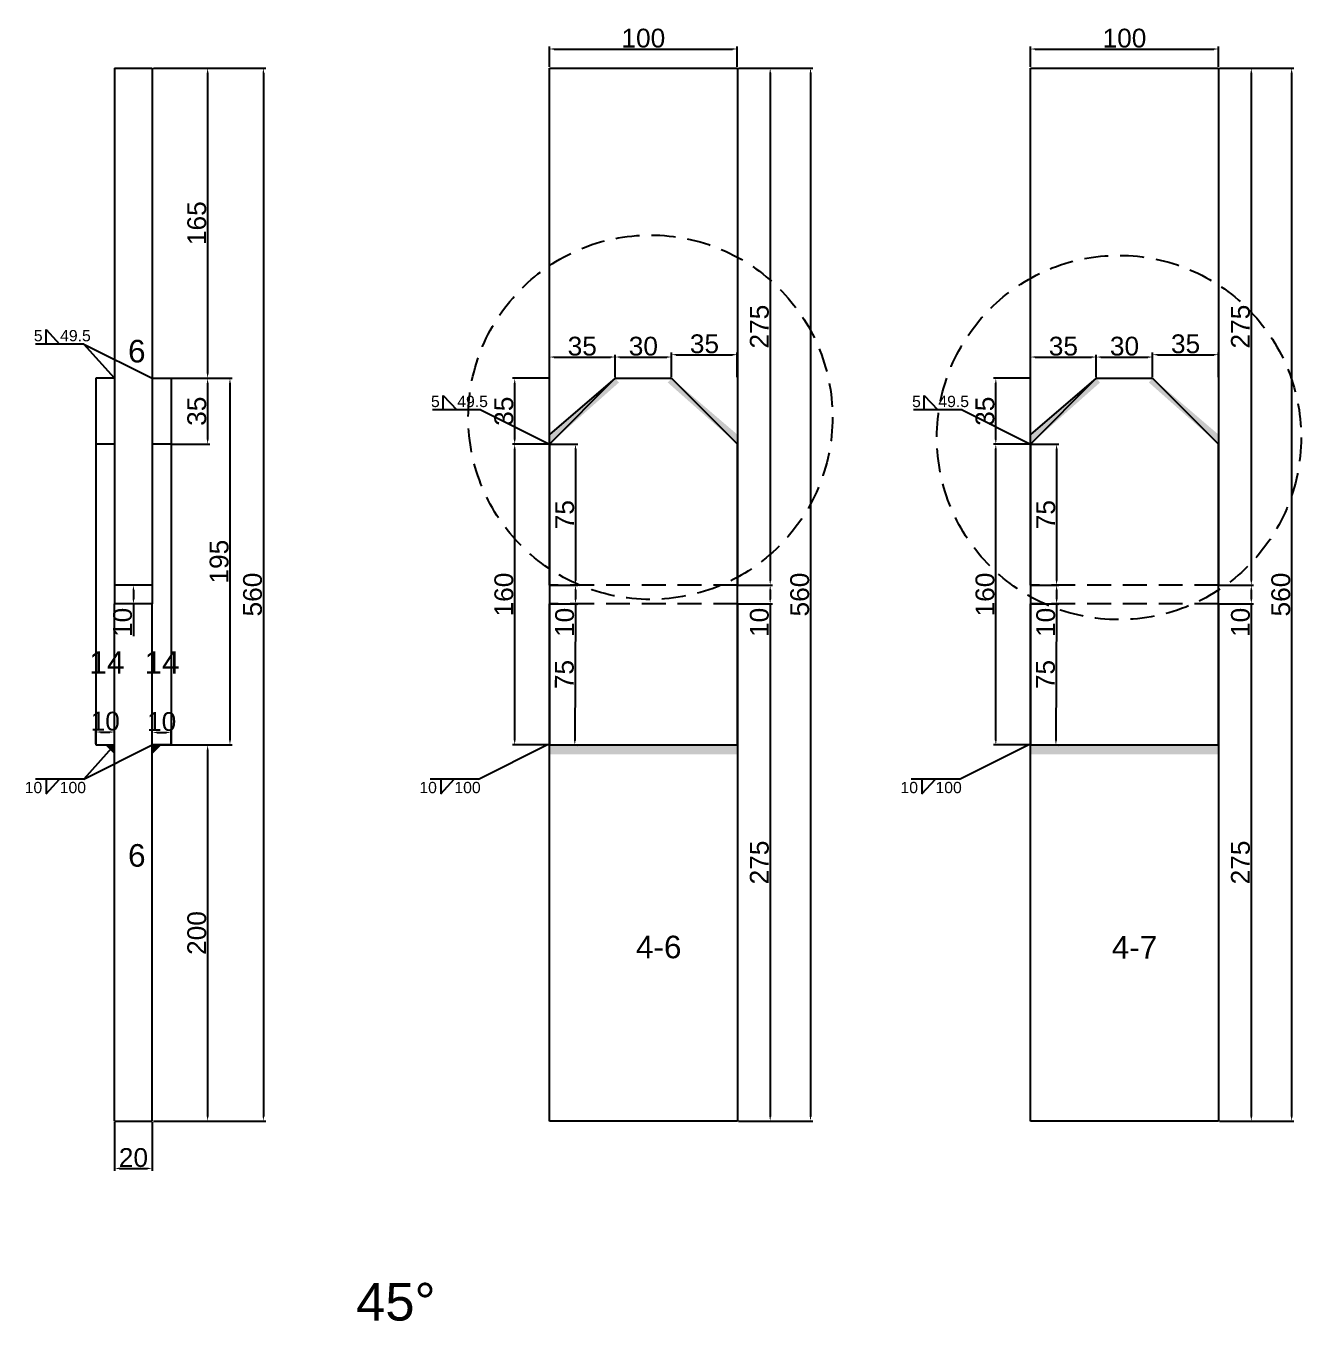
# Model space of a CAD drawing. Header units: millimetres. Extents: x 2042 to 9365, y 311 to 1128.
# Drawn here: x 4964 to 5642, y 315 to 1004 of the extents above; entities that cross this region are included whole.
import ezdxf

# ---------------------------------------------------------------- set-up
doc = ezdxf.new("R2010")
doc.units = ezdxf.units.MM
doc.linetypes.add('DASHED', pattern=[19.05, 12.7, -6.35])
for name, color, linetype in [('切平处', 3, 'DASHED'), ('尺寸标注', 6, 'Continuous'), ('标号', 4, 'Continuous'), ('焊缝', 250, 'Continuous')]:
    doc.layers.add(name, color=color, linetype=linetype)
doc.styles.get("Standard").update_dxf_attribs({"font": 'arial.ttf'})
doc.dimstyles.new('ISO-25-JHF', dxfattribs={"dimtxt": 10, "dimasz": 2.5, "dimexe": 1.25, "dimexo": 0.625, "dimtad": 1, "dimtxsty": 'Standard', "dimcen": 2.5, "dimadec": 0, "dimazin": 0, "dimtfac": 1, "dimtmove": 0, "dimatfit": 3, "dimfxl": 1, "dimarcsym": 0})

# ---------------------------------------------------------------- blocks, each defined once
blk = doc.blocks.new('*D113')
at = {"layer": 'Defpoints', "color": 0, "transparency": 16777216}
for p in [(5342.55, 991.32), (5242.55, 981.18), (5342.55, 981.18)]:
    blk.add_point(p, dxfattribs=at)
at = {"layer": '尺寸标注', "color": 0, "lineweight": -2, "transparency": 16777216}
for p, q in [((5242.55, 981.8), (5242.55, 992.57)), ((5342.55, 981.8), (5342.55, 992.57)), ((5245.05, 991.32), (5340.05, 991.32))]:
    blk.add_line(p, q, dxfattribs=at)
at = {"layer": '尺寸标注', "color": 0, "transparency": 16777216}
for points in [[(5245.05, 991.73), (5245.05, 990.9), (5242.55, 991.32)], [(5340.05, 991.73), (5340.05, 990.9), (5342.55, 991.32)]]:
    blk.add_solid(points, dxfattribs=at)
at = {"layer": '尺寸标注', "color": 0, "transparency": 16777216, "insert": (5292.55, 997.05), "char_height": 10, "attachment_point": 5}
blk.add_mtext('100', dxfattribs=at)
blk = doc.blocks.new('*D114')
at = {"layer": 'Defpoints', "color": 0, "transparency": 16777216}
for p in [(5342.55, 981.18), (5342.55, 706.18), (5360.03, 706.18)]:
    blk.add_point(p, dxfattribs=at)
at = {"layer": '尺寸标注', "color": 0, "lineweight": -2, "transparency": 16777216}
for p, q in [((5343.18, 981.18), (5361.28, 981.18)), ((5360.03, 978.68), (5360.03, 708.68)), ((5343.18, 706.18), (5361.28, 706.18))]:
    blk.add_line(p, q, dxfattribs=at)
at = {"layer": '尺寸标注', "color": 0, "transparency": 16777216}
for points in [[(5359.61, 978.68), (5360.45, 978.68), (5360.03, 981.18)], [(5359.61, 708.68), (5360.45, 708.68), (5360.03, 706.18)]]:
    blk.add_solid(points, dxfattribs=at)
at = {"layer": '尺寸标注', "color": 0, "transparency": 16777216, "insert": (5354.3, 843.68), "char_height": 10, "attachment_point": 5, "rotation": 90}
blk.add_mtext('275', dxfattribs=at)
blk = doc.blocks.new('*D115')
at = {"layer": 'Defpoints', "color": 0, "transparency": 16777216}
for p in [(5224.11, 781.18), (5242.55, 781.18), (5242.55, 621.18)]:
    blk.add_point(p, dxfattribs=at)
at = {"layer": '尺寸标注', "color": 0, "lineweight": -2, "transparency": 16777216}
for p, q in [((5241.93, 781.18), (5222.86, 781.18)), ((5224.11, 623.68), (5224.11, 778.68)), ((5241.93, 621.18), (5222.86, 621.18))]:
    blk.add_line(p, q, dxfattribs=at)
at = {"layer": '尺寸标注', "color": 0, "transparency": 16777216}
for points in [[(5223.7, 778.68), (5224.53, 778.68), (5224.11, 781.18)], [(5223.7, 623.68), (5224.53, 623.68), (5224.11, 621.18)]]:
    blk.add_solid(points, dxfattribs=at)
at = {"layer": '尺寸标注', "color": 0, "transparency": 16777216, "insert": (5218.38, 701.18), "char_height": 10, "attachment_point": 5, "rotation": 90}
blk.add_mtext('160', dxfattribs=at)
blk = doc.blocks.new('*D108')
at = {"layer": 'Defpoints', "color": 0, "transparency": 16777216}
for p in [(5224.11, 816.18), (5242.55, 816.18), (5242.55, 781.18)]:
    blk.add_point(p, dxfattribs=at)
at = {"layer": '尺寸标注', "color": 0, "lineweight": -2, "transparency": 16777216}
for p, q in [((5241.93, 816.18), (5222.86, 816.18)), ((5224.11, 783.68), (5224.11, 813.68)), ((5241.93, 781.18), (5222.86, 781.18))]:
    blk.add_line(p, q, dxfattribs=at)
at = {"layer": '尺寸标注', "color": 0, "transparency": 16777216}
for points in [[(5223.7, 813.68), (5224.53, 813.68), (5224.11, 816.18)], [(5223.7, 783.68), (5224.53, 783.68), (5224.11, 781.18)]]:
    blk.add_solid(points, dxfattribs=at)
at = {"layer": '尺寸标注', "color": 0, "transparency": 16777216, "insert": (5218.38, 798.68), "char_height": 10, "attachment_point": 5, "rotation": 90}
blk.add_mtext('35', dxfattribs=at)
blk = doc.blocks.new('*D116')
at = {"layer": 'Defpoints', "color": 0, "transparency": 16777216}
for p in [(5277.55, 827.5), (5242.55, 816.18), (5277.55, 816.18)]:
    blk.add_point(p, dxfattribs=at)
at = {"layer": '尺寸标注', "color": 0, "lineweight": -2, "transparency": 16777216}
for p, q in [((5242.55, 816.8), (5242.55, 828.75)), ((5245.05, 827.5), (5275.05, 827.5)), ((5277.55, 816.8), (5277.55, 828.75))]:
    blk.add_line(p, q, dxfattribs=at)
at = {"layer": '尺寸标注', "color": 0, "transparency": 16777216}
for points in [[(5245.05, 827.92), (5245.05, 827.08), (5242.55, 827.5)], [(5275.05, 827.92), (5275.05, 827.08), (5277.55, 827.5)]]:
    blk.add_solid(points, dxfattribs=at)
at = {"layer": '尺寸标注', "color": 0, "transparency": 16777216, "insert": (5260.05, 833.23), "char_height": 10, "attachment_point": 5}
blk.add_mtext('35', dxfattribs=at)
blk = doc.blocks.new('*D117')
at = {"layer": 'Defpoints', "color": 0, "transparency": 16777216}
for p in [(5307.55, 827.5), (5277.55, 816.18), (5307.55, 816.18)]:
    blk.add_point(p, dxfattribs=at)
at = {"layer": '尺寸标注', "color": 0, "lineweight": -2, "transparency": 16777216}
for p, q in [((5277.55, 816.8), (5277.55, 828.75)), ((5280.05, 827.5), (5305.05, 827.5)), ((5307.55, 816.8), (5307.55, 828.75))]:
    blk.add_line(p, q, dxfattribs=at)
at = {"layer": '尺寸标注', "color": 0, "transparency": 16777216}
for points in [[(5280.05, 827.92), (5280.05, 827.08), (5277.55, 827.5)], [(5305.05, 827.92), (5305.05, 827.08), (5307.55, 827.5)]]:
    blk.add_solid(points, dxfattribs=at)
at = {"layer": '尺寸标注', "color": 0, "transparency": 16777216, "insert": (5292.55, 833.23), "char_height": 10, "attachment_point": 5}
blk.add_mtext('30', dxfattribs=at)
blk = doc.blocks.new('*D109')
at = {"layer": 'Defpoints', "color": 0, "transparency": 16777216}
for p in [(5342.55, 828.75), (5307.55, 816.18), (5342.55, 816.18)]:
    blk.add_point(p, dxfattribs=at)
at = {"layer": '尺寸标注', "color": 0, "lineweight": -2, "transparency": 16777216}
for p, q in [((5307.55, 816.8), (5307.55, 830)), ((5310.05, 828.75), (5340.05, 828.75)), ((5342.55, 816.8), (5342.55, 830))]:
    blk.add_line(p, q, dxfattribs=at)
at = {"layer": '尺寸标注', "color": 0, "transparency": 16777216}
for points in [[(5310.05, 829.17), (5310.05, 828.33), (5307.55, 828.75)], [(5340.05, 829.17), (5340.05, 828.33), (5342.55, 828.75)]]:
    blk.add_solid(points, dxfattribs=at)
at = {"layer": '尺寸标注', "color": 0, "transparency": 16777216, "insert": (5325.05, 834.48), "char_height": 10, "attachment_point": 5}
blk.add_mtext('35', dxfattribs=at)
blk = doc.blocks.new('*D118')
at = {"layer": 'Defpoints', "color": 0, "transparency": 16777216}
for p in [(5342.55, 706.18), (5342.55, 696.18), (5360.03, 696.18)]:
    blk.add_point(p, dxfattribs=at)
at = {"layer": '尺寸标注', "color": 0, "lineweight": -2, "transparency": 16777216}
for p, q in [((5343.18, 706.18), (5361.28, 706.18)), ((5360.03, 703.68), (5360.03, 698.68)), ((5343.18, 696.18), (5361.28, 696.18)), ((5360.03, 696.18), (5360.03, 679.08))]:
    blk.add_line(p, q, dxfattribs=at)
at = {"layer": '尺寸标注', "color": 0, "transparency": 16777216}
for points in [[(5359.61, 703.68), (5360.45, 703.68), (5360.03, 706.18)], [(5359.61, 698.68), (5360.45, 698.68), (5360.03, 696.18)]]:
    blk.add_solid(points, dxfattribs=at)
at = {"layer": '尺寸标注', "color": 0, "transparency": 16777216, "insert": (5354.3, 686.38), "char_height": 10, "attachment_point": 5, "rotation": 90}
blk.add_mtext('10', dxfattribs=at)
blk = doc.blocks.new('*D119')
at = {"layer": 'Defpoints', "color": 0, "transparency": 16777216}
for p in [(5342.55, 696.18), (5342.55, 421.18), (5360.03, 421.18)]:
    blk.add_point(p, dxfattribs=at)
at = {"layer": '尺寸标注', "color": 0, "lineweight": -2, "transparency": 16777216}
for p, q in [((5343.18, 696.18), (5361.28, 696.18)), ((5360.03, 693.68), (5360.03, 423.68)), ((5343.18, 421.18), (5361.28, 421.18))]:
    blk.add_line(p, q, dxfattribs=at)
at = {"layer": '尺寸标注', "color": 0, "transparency": 16777216}
for points in [[(5359.61, 693.68), (5360.45, 693.68), (5360.03, 696.18)], [(5359.61, 423.68), (5360.45, 423.68), (5360.03, 421.18)]]:
    blk.add_solid(points, dxfattribs=at)
at = {"layer": '尺寸标注', "color": 0, "transparency": 16777216, "insert": (5354.3, 558.68), "char_height": 10, "attachment_point": 5, "rotation": 90}
blk.add_mtext('275', dxfattribs=at)
blk = doc.blocks.new('*D110')
at = {"layer": 'Defpoints', "color": 0, "transparency": 16777216}
for p in [(5342.55, 981.18), (5342.55, 421.18), (5381.48, 421.18)]:
    blk.add_point(p, dxfattribs=at)
at = {"layer": '尺寸标注', "color": 0, "lineweight": -2, "transparency": 16777216}
for p, q in [((5343.18, 981.18), (5382.73, 981.18)), ((5381.48, 978.68), (5381.48, 423.68)), ((5343.18, 421.18), (5382.73, 421.18))]:
    blk.add_line(p, q, dxfattribs=at)
at = {"layer": '尺寸标注', "color": 0, "transparency": 16777216}
for points in [[(5381.07, 978.68), (5381.9, 978.68), (5381.48, 981.18)], [(5381.07, 423.68), (5381.9, 423.68), (5381.48, 421.18)]]:
    blk.add_solid(points, dxfattribs=at)
at = {"layer": '尺寸标注', "color": 0, "transparency": 16777216, "insert": (5375.75, 701.18), "char_height": 10, "attachment_point": 5, "rotation": 90}
blk.add_mtext('560', dxfattribs=at)
blk = doc.blocks.new('*D120')
at = {"layer": 'Defpoints', "color": 0, "transparency": 16777216}
for p in [(5011.29, 421.18), (5031.29, 421.18), (5031.29, 395.98)]:
    blk.add_point(p, dxfattribs=at)
at = {"layer": '尺寸标注', "color": 0, "lineweight": -2, "transparency": 16777216}
for p, q in [((5011.29, 420.55), (5011.29, 394.73)), ((5031.29, 420.55), (5031.29, 394.73)), ((5013.79, 395.98), (5028.79, 395.98))]:
    blk.add_line(p, q, dxfattribs=at)
at = {"layer": '尺寸标注', "color": 0, "transparency": 16777216}
for points in [[(5013.79, 396.4), (5013.79, 395.57), (5011.29, 395.98)], [(5028.79, 396.4), (5028.79, 395.57), (5031.29, 395.98)]]:
    blk.add_solid(points, dxfattribs=at)
at = {"layer": '尺寸标注', "color": 0, "transparency": 16777216, "insert": (5021.29, 401.71), "char_height": 10, "attachment_point": 5}
blk.add_mtext('20', dxfattribs=at)
blk = doc.blocks.new('*D121')
at = {"layer": 'Defpoints', "color": 0, "transparency": 16777216}
for p in [(5011.29, 628.06), (5001.29, 621.18), (5011.29, 621.18)]:
    blk.add_point(p, dxfattribs=at)
at = {"layer": '尺寸标注', "color": 0, "lineweight": -2, "transparency": 16777216}
for p, q in [((5001.29, 621.8), (5001.29, 629.31)), ((5003.79, 628.06), (5008.79, 628.06)), ((5011.29, 621.8), (5011.29, 629.31))]:
    blk.add_line(p, q, dxfattribs=at)
at = {"layer": '尺寸标注', "color": 0, "transparency": 16777216}
for points in [[(5003.79, 628.48), (5003.79, 627.65), (5001.29, 628.06)], [(5008.79, 628.48), (5008.79, 627.65), (5011.29, 628.06)]]:
    blk.add_solid(points, dxfattribs=at)
at = {"layer": '尺寸标注', "color": 0, "transparency": 16777216, "insert": (5006.29, 633.79), "char_height": 10, "attachment_point": 5}
blk.add_mtext('10', dxfattribs=at)
blk = doc.blocks.new('*D122')
at = {"layer": 'Defpoints', "color": 0, "transparency": 16777216}
for p in [(5041.29, 627.85), (5031.29, 621.18), (5041.29, 621.18)]:
    blk.add_point(p, dxfattribs=at)
at = {"layer": '尺寸标注', "color": 0, "lineweight": -2, "transparency": 16777216}
for p, q in [((5031.29, 621.8), (5031.29, 629.1)), ((5033.79, 627.85), (5038.79, 627.85)), ((5041.29, 621.8), (5041.29, 629.1))]:
    blk.add_line(p, q, dxfattribs=at)
at = {"layer": '尺寸标注', "color": 0, "transparency": 16777216}
for points in [[(5033.79, 628.27), (5033.79, 627.43), (5031.29, 627.85)], [(5038.79, 628.27), (5038.79, 627.43), (5041.29, 627.85)]]:
    blk.add_solid(points, dxfattribs=at)
at = {"layer": '尺寸标注', "color": 0, "transparency": 16777216, "insert": (5036.29, 633.58), "char_height": 10, "attachment_point": 5}
blk.add_mtext('10', dxfattribs=at)
blk = doc.blocks.new('*D123')
at = {"layer": 'Defpoints', "color": 0, "transparency": 16777216}
for p in [(5031.29, 981.18), (5031.29, 816.18), (5060.75, 816.18)]:
    blk.add_point(p, dxfattribs=at)
at = {"layer": '尺寸标注', "color": 0, "lineweight": -2, "transparency": 16777216}
for p, q in [((5031.91, 981.18), (5062, 981.18)), ((5060.75, 978.68), (5060.75, 818.68)), ((5031.91, 816.18), (5062, 816.18))]:
    blk.add_line(p, q, dxfattribs=at)
at = {"layer": '尺寸标注', "color": 0, "transparency": 16777216}
for points in [[(5060.34, 978.68), (5061.17, 978.68), (5060.75, 981.18)], [(5060.34, 818.68), (5061.17, 818.68), (5060.75, 816.18)]]:
    blk.add_solid(points, dxfattribs=at)
at = {"layer": '尺寸标注', "color": 0, "transparency": 16777216, "insert": (5055.02, 898.68), "char_height": 10, "attachment_point": 5, "rotation": 90}
blk.add_mtext('165', dxfattribs=at)
blk = doc.blocks.new('*D124')
at = {"layer": 'Defpoints', "color": 0, "transparency": 16777216}
for p in [(5041.29, 816.18), (5041.29, 621.18), (5072.64, 621.18)]:
    blk.add_point(p, dxfattribs=at)
at = {"layer": '尺寸标注', "color": 0, "lineweight": -2, "transparency": 16777216}
for p, q in [((5041.91, 816.18), (5073.89, 816.18)), ((5072.64, 813.68), (5072.64, 623.68)), ((5041.91, 621.18), (5073.89, 621.18))]:
    blk.add_line(p, q, dxfattribs=at)
at = {"layer": '尺寸标注', "color": 0, "transparency": 16777216}
for points in [[(5072.22, 813.68), (5073.06, 813.68), (5072.64, 816.18)], [(5072.22, 623.68), (5073.06, 623.68), (5072.64, 621.18)]]:
    blk.add_solid(points, dxfattribs=at)
at = {"layer": '尺寸标注', "color": 0, "transparency": 16777216, "insert": (5066.91, 718.68), "char_height": 10, "attachment_point": 5, "rotation": 90}
blk.add_mtext('195', dxfattribs=at)
blk = doc.blocks.new('*D125')
at = {"layer": 'Defpoints', "color": 0, "transparency": 16777216}
for p in [(5031.29, 621.18), (5031.29, 421.18), (5060.75, 421.18)]:
    blk.add_point(p, dxfattribs=at)
at = {"layer": '尺寸标注', "color": 0, "lineweight": -2, "transparency": 16777216}
for p, q in [((5031.91, 621.18), (5062, 621.18)), ((5060.75, 618.68), (5060.75, 423.68)), ((5031.91, 421.18), (5062, 421.18))]:
    blk.add_line(p, q, dxfattribs=at)
at = {"layer": '尺寸标注', "color": 0, "transparency": 16777216}
for points in [[(5060.34, 618.68), (5061.17, 618.68), (5060.75, 621.18)], [(5060.34, 423.68), (5061.17, 423.68), (5060.75, 421.18)]]:
    blk.add_solid(points, dxfattribs=at)
at = {"layer": '尺寸标注', "color": 0, "transparency": 16777216, "insert": (5055.02, 521.18), "char_height": 10, "attachment_point": 5, "rotation": 90}
blk.add_mtext('200', dxfattribs=at)
blk = doc.blocks.new('*D111')
at = {"layer": 'Defpoints', "color": 0, "transparency": 16777216}
for p in [(5031.91, 981.18), (5031.91, 421.18), (5090.42, 421.18)]:
    blk.add_point(p, dxfattribs=at)
at = {"layer": '尺寸标注', "color": 0, "lineweight": -2, "transparency": 16777216}
for p, q in [((5032.54, 981.18), (5091.67, 981.18)), ((5090.42, 978.68), (5090.42, 423.68)), ((5032.54, 421.18), (5091.67, 421.18))]:
    blk.add_line(p, q, dxfattribs=at)
at = {"layer": '尺寸标注', "color": 0, "transparency": 16777216}
for points in [[(5090.01, 978.68), (5090.84, 978.68), (5090.42, 981.18)], [(5090.01, 423.68), (5090.84, 423.68), (5090.42, 421.18)]]:
    blk.add_solid(points, dxfattribs=at)
at = {"layer": '尺寸标注', "color": 0, "transparency": 16777216, "insert": (5084.69, 701.18), "char_height": 10, "attachment_point": 5, "rotation": 90}
blk.add_mtext('560', dxfattribs=at)
blk = doc.blocks.new('*D126')
at = {"layer": 'Defpoints', "color": 0, "transparency": 16777216}
for p in [(5031.29, 706.18), (5021.29, 696.18), (5031.29, 696.18)]:
    blk.add_point(p, dxfattribs=at)
at = {"layer": '尺寸标注', "color": 0, "lineweight": -2, "transparency": 16777216}
for p, q in [((5030.66, 706.18), (5020.04, 706.18)), ((5021.29, 703.68), (5021.29, 698.68)), ((5030.66, 696.18), (5020.04, 696.18)), ((5021.29, 696.18), (5021.29, 679.08))]:
    blk.add_line(p, q, dxfattribs=at)
at = {"layer": '尺寸标注', "color": 0, "transparency": 16777216}
for points in [[(5020.87, 703.68), (5021.7, 703.68), (5021.29, 706.18)], [(5020.87, 698.68), (5021.7, 698.68), (5021.29, 696.18)]]:
    blk.add_solid(points, dxfattribs=at)
at = {"layer": '尺寸标注', "color": 0, "transparency": 16777216, "insert": (5015.55, 686.38), "char_height": 10, "attachment_point": 5, "rotation": 90}
blk.add_mtext('10', dxfattribs=at)
blk = doc.blocks.new('*D127')
at = {"layer": 'Defpoints', "color": 0, "transparency": 16777216}
for p in [(5242.55, 781.18), (5242.55, 706.18), (5256.44, 706.18)]:
    blk.add_point(p, dxfattribs=at)
at = {"layer": '尺寸标注', "color": 0, "lineweight": -2, "transparency": 16777216}
for p, q in [((5243.18, 781.18), (5257.69, 781.18)), ((5256.44, 778.68), (5256.44, 708.68)), ((5243.18, 706.18), (5257.69, 706.18))]:
    blk.add_line(p, q, dxfattribs=at)
at = {"layer": '尺寸标注', "color": 0, "transparency": 16777216}
for points in [[(5256.03, 778.68), (5256.86, 778.68), (5256.44, 781.18)], [(5256.03, 708.68), (5256.86, 708.68), (5256.44, 706.18)]]:
    blk.add_solid(points, dxfattribs=at)
at = {"layer": '尺寸标注', "color": 0, "transparency": 16777216, "insert": (5250.73, 743.68), "char_height": 10, "attachment_point": 5, "rotation": 90}
blk.add_mtext('75', dxfattribs=at)
blk = doc.blocks.new('*D128')
at = {"layer": 'Defpoints', "color": 0, "transparency": 16777216}
for p in [(5242.55, 706.18), (5242.55, 696.18), (5256.44, 696.18)]:
    blk.add_point(p, dxfattribs=at)
at = {"layer": '尺寸标注', "color": 0, "lineweight": -2, "transparency": 16777216}
for p, q in [((5243.18, 706.18), (5257.69, 706.18)), ((5256.44, 703.68), (5256.44, 698.68)), ((5243.18, 696.18), (5257.69, 696.18)), ((5256.44, 696.18), (5256.44, 679.08))]:
    blk.add_line(p, q, dxfattribs=at)
at = {"layer": '尺寸标注', "color": 0, "transparency": 16777216}
for points in [[(5256.03, 703.68), (5256.86, 703.68), (5256.44, 706.18)], [(5256.03, 698.68), (5256.86, 698.68), (5256.44, 696.18)]]:
    blk.add_solid(points, dxfattribs=at)
at = {"layer": '尺寸标注', "color": 0, "transparency": 16777216, "insert": (5250.71, 686.38), "char_height": 10, "attachment_point": 5, "rotation": 90}
blk.add_mtext('10', dxfattribs=at)
blk = doc.blocks.new('*D112')
at = {"layer": 'Defpoints', "color": 0, "transparency": 16777216}
for p in [(5242.55, 696.18), (5242.19, 621.18), (5256.08, 621.11)]:
    blk.add_point(p, dxfattribs=at)
at = {"layer": '尺寸标注', "color": 0, "lineweight": -2, "transparency": 16777216}
for p, q in [((5243.18, 696.18), (5257.69, 696.11)), ((5256.43, 693.61), (5256.09, 623.61)), ((5242.81, 621.18), (5257.33, 621.11))]:
    blk.add_line(p, q, dxfattribs=at)
at = {"layer": '尺寸标注', "color": 0, "transparency": 16777216}
for points in [[(5256.01, 693.61), (5256.85, 693.61), (5256.44, 696.11)], [(5255.67, 623.61), (5256.51, 623.61), (5256.08, 621.11)]]:
    blk.add_solid(points, dxfattribs=at)
at = {"layer": '尺寸标注', "color": 0, "transparency": 16777216, "insert": (5250.55, 658.64), "char_height": 10, "attachment_point": 5, "rotation": 89.72111}
blk.add_mtext('75', dxfattribs=at)
blk = doc.blocks.new('*D129')
at = {"layer": 'Defpoints', "color": 0, "transparency": 16777216}
for p in [(5041.29, 816.18), (5041.29, 781.18), (5060.75, 781.18)]:
    blk.add_point(p, dxfattribs=at)
at = {"layer": '尺寸标注', "color": 0, "lineweight": -2, "transparency": 16777216}
for p, q in [((5041.91, 816.18), (5062, 816.18)), ((5060.75, 813.68), (5060.75, 783.68)), ((5041.91, 781.18), (5062, 781.18))]:
    blk.add_line(p, q, dxfattribs=at)
at = {"layer": '尺寸标注', "color": 0, "transparency": 16777216}
for points in [[(5060.34, 813.68), (5061.17, 813.68), (5060.75, 816.18)], [(5060.34, 783.68), (5061.17, 783.68), (5060.75, 781.18)]]:
    blk.add_solid(points, dxfattribs=at)
at = {"layer": '尺寸标注', "color": 0, "transparency": 16777216, "insert": (5055.02, 798.68), "char_height": 10, "attachment_point": 5, "rotation": 90}
blk.add_mtext('35', dxfattribs=at)
blk = doc.blocks.new('*D134')
at = {"layer": 'Defpoints', "color": 0, "transparency": 16777216}
for p in [(5598.5, 991.32), (5498.5, 981.18), (5598.5, 981.18)]:
    blk.add_point(p, dxfattribs=at)
at = {"layer": '尺寸标注', "color": 0, "lineweight": -2, "transparency": 16777216}
for p, q in [((5498.5, 981.8), (5498.5, 992.57)), ((5598.5, 981.8), (5598.5, 992.57)), ((5501, 991.32), (5596, 991.32))]:
    blk.add_line(p, q, dxfattribs=at)
at = {"layer": '尺寸标注', "color": 0, "transparency": 16777216}
for points in [[(5501, 991.73), (5501, 990.9), (5498.5, 991.32)], [(5596, 991.73), (5596, 990.9), (5598.5, 991.32)]]:
    blk.add_solid(points, dxfattribs=at)
at = {"layer": '尺寸标注', "color": 0, "transparency": 16777216, "insert": (5548.5, 997.05), "char_height": 10, "attachment_point": 5}
blk.add_mtext('100', dxfattribs=at)
blk = doc.blocks.new('*D135')
at = {"layer": 'Defpoints', "color": 0, "transparency": 16777216}
for p in [(5598.5, 981.18), (5598.5, 706.18), (5615.98, 706.18)]:
    blk.add_point(p, dxfattribs=at)
at = {"layer": '尺寸标注', "color": 0, "lineweight": -2, "transparency": 16777216}
for p, q in [((5599.12, 981.18), (5617.23, 981.18)), ((5615.98, 978.68), (5615.98, 708.68)), ((5599.12, 706.18), (5617.23, 706.18))]:
    blk.add_line(p, q, dxfattribs=at)
at = {"layer": '尺寸标注', "color": 0, "transparency": 16777216}
for points in [[(5615.56, 978.68), (5616.39, 978.68), (5615.98, 981.18)], [(5615.56, 708.68), (5616.39, 708.68), (5615.98, 706.18)]]:
    blk.add_solid(points, dxfattribs=at)
at = {"layer": '尺寸标注', "color": 0, "transparency": 16777216, "insert": (5610.25, 843.68), "char_height": 10, "attachment_point": 5, "rotation": 90}
blk.add_mtext('275', dxfattribs=at)
blk = doc.blocks.new('*D136')
at = {"layer": 'Defpoints', "color": 0, "transparency": 16777216}
for p in [(5480.06, 781.18), (5498.5, 781.18), (5498.5, 621.18)]:
    blk.add_point(p, dxfattribs=at)
at = {"layer": '尺寸标注', "color": 0, "lineweight": -2, "transparency": 16777216}
for p, q in [((5497.87, 781.18), (5478.81, 781.18)), ((5480.06, 623.68), (5480.06, 778.68)), ((5497.87, 621.18), (5478.81, 621.18))]:
    blk.add_line(p, q, dxfattribs=at)
at = {"layer": '尺寸标注', "color": 0, "transparency": 16777216}
for points in [[(5479.64, 778.68), (5480.48, 778.68), (5480.06, 781.18)], [(5479.64, 623.68), (5480.48, 623.68), (5480.06, 621.18)]]:
    blk.add_solid(points, dxfattribs=at)
at = {"layer": '尺寸标注', "color": 0, "transparency": 16777216, "insert": (5474.33, 701.18), "char_height": 10, "attachment_point": 5, "rotation": 90}
blk.add_mtext('160', dxfattribs=at)
blk = doc.blocks.new('*D130')
at = {"layer": 'Defpoints', "color": 0, "transparency": 16777216}
for p in [(5480.06, 816.18), (5498.5, 816.18), (5498.5, 781.18)]:
    blk.add_point(p, dxfattribs=at)
at = {"layer": '尺寸标注', "color": 0, "lineweight": -2, "transparency": 16777216}
for p, q in [((5497.87, 816.18), (5478.81, 816.18)), ((5480.06, 783.68), (5480.06, 813.68)), ((5497.87, 781.18), (5478.81, 781.18))]:
    blk.add_line(p, q, dxfattribs=at)
at = {"layer": '尺寸标注', "color": 0, "transparency": 16777216}
for points in [[(5479.64, 813.68), (5480.48, 813.68), (5480.06, 816.18)], [(5479.64, 783.68), (5480.48, 783.68), (5480.06, 781.18)]]:
    blk.add_solid(points, dxfattribs=at)
at = {"layer": '尺寸标注', "color": 0, "transparency": 16777216, "insert": (5474.32, 798.68), "char_height": 10, "attachment_point": 5, "rotation": 90}
blk.add_mtext('35', dxfattribs=at)
blk = doc.blocks.new('*D137')
at = {"layer": 'Defpoints', "color": 0, "transparency": 16777216}
for p in [(5533.5, 827.5), (5498.5, 816.18), (5533.5, 816.18)]:
    blk.add_point(p, dxfattribs=at)
at = {"layer": '尺寸标注', "color": 0, "lineweight": -2, "transparency": 16777216}
for p, q in [((5498.5, 816.8), (5498.5, 828.75)), ((5501, 827.5), (5531, 827.5)), ((5533.5, 816.8), (5533.5, 828.75))]:
    blk.add_line(p, q, dxfattribs=at)
at = {"layer": '尺寸标注', "color": 0, "transparency": 16777216}
for points in [[(5501, 827.92), (5501, 827.08), (5498.5, 827.5)], [(5531, 827.92), (5531, 827.08), (5533.5, 827.5)]]:
    blk.add_solid(points, dxfattribs=at)
at = {"layer": '尺寸标注', "color": 0, "transparency": 16777216, "insert": (5516, 833.23), "char_height": 10, "attachment_point": 5}
blk.add_mtext('35', dxfattribs=at)
blk = doc.blocks.new('*D138')
at = {"layer": 'Defpoints', "color": 0, "transparency": 16777216}
for p in [(5563.5, 827.5), (5533.5, 816.18), (5563.5, 816.18)]:
    blk.add_point(p, dxfattribs=at)
at = {"layer": '尺寸标注', "color": 0, "lineweight": -2, "transparency": 16777216}
for p, q in [((5533.5, 816.8), (5533.5, 828.75)), ((5536, 827.5), (5561, 827.5)), ((5563.5, 816.8), (5563.5, 828.75))]:
    blk.add_line(p, q, dxfattribs=at)
at = {"layer": '尺寸标注', "color": 0, "transparency": 16777216}
for points in [[(5536, 827.92), (5536, 827.08), (5533.5, 827.5)], [(5561, 827.92), (5561, 827.08), (5563.5, 827.5)]]:
    blk.add_solid(points, dxfattribs=at)
at = {"layer": '尺寸标注', "color": 0, "transparency": 16777216, "insert": (5548.5, 833.23), "char_height": 10, "attachment_point": 5}
blk.add_mtext('30', dxfattribs=at)
blk = doc.blocks.new('*D131')
at = {"layer": 'Defpoints', "color": 0, "transparency": 16777216}
for p in [(5598.5, 828.75), (5563.5, 816.18), (5598.5, 816.18)]:
    blk.add_point(p, dxfattribs=at)
at = {"layer": '尺寸标注', "color": 0, "lineweight": -2, "transparency": 16777216}
for p, q in [((5563.5, 816.8), (5563.5, 830)), ((5566, 828.75), (5596, 828.75)), ((5598.5, 816.8), (5598.5, 830))]:
    blk.add_line(p, q, dxfattribs=at)
at = {"layer": '尺寸标注', "color": 0, "transparency": 16777216}
for points in [[(5566, 829.17), (5566, 828.33), (5563.5, 828.75)], [(5596, 829.17), (5596, 828.33), (5598.5, 828.75)]]:
    blk.add_solid(points, dxfattribs=at)
at = {"layer": '尺寸标注', "color": 0, "transparency": 16777216, "insert": (5581, 834.48), "char_height": 10, "attachment_point": 5}
blk.add_mtext('35', dxfattribs=at)
blk = doc.blocks.new('*D139')
at = {"layer": 'Defpoints', "color": 0, "transparency": 16777216}
for p in [(5598.5, 706.18), (5598.5, 696.18), (5615.98, 696.18)]:
    blk.add_point(p, dxfattribs=at)
at = {"layer": '尺寸标注', "color": 0, "lineweight": -2, "transparency": 16777216}
for p, q in [((5599.12, 706.18), (5617.23, 706.18)), ((5615.98, 703.68), (5615.98, 698.68)), ((5599.12, 696.18), (5617.23, 696.18)), ((5615.98, 696.18), (5615.98, 679.08))]:
    blk.add_line(p, q, dxfattribs=at)
at = {"layer": '尺寸标注', "color": 0, "transparency": 16777216}
for points in [[(5615.56, 703.68), (5616.39, 703.68), (5615.98, 706.18)], [(5615.56, 698.68), (5616.39, 698.68), (5615.98, 696.18)]]:
    blk.add_solid(points, dxfattribs=at)
at = {"layer": '尺寸标注', "color": 0, "transparency": 16777216, "insert": (5610.25, 686.38), "char_height": 10, "attachment_point": 5, "rotation": 90}
blk.add_mtext('10', dxfattribs=at)
blk = doc.blocks.new('*D140')
at = {"layer": 'Defpoints', "color": 0, "transparency": 16777216}
for p in [(5598.5, 696.18), (5598.5, 421.18), (5615.98, 421.18)]:
    blk.add_point(p, dxfattribs=at)
at = {"layer": '尺寸标注', "color": 0, "lineweight": -2, "transparency": 16777216}
for p, q in [((5599.12, 696.18), (5617.23, 696.18)), ((5615.98, 693.68), (5615.98, 423.68)), ((5599.12, 421.18), (5617.23, 421.18))]:
    blk.add_line(p, q, dxfattribs=at)
at = {"layer": '尺寸标注', "color": 0, "transparency": 16777216}
for points in [[(5615.56, 693.68), (5616.39, 693.68), (5615.98, 696.18)], [(5615.56, 423.68), (5616.39, 423.68), (5615.98, 421.18)]]:
    blk.add_solid(points, dxfattribs=at)
at = {"layer": '尺寸标注', "color": 0, "transparency": 16777216, "insert": (5610.25, 558.68), "char_height": 10, "attachment_point": 5, "rotation": 90}
blk.add_mtext('275', dxfattribs=at)
blk = doc.blocks.new('*D132')
at = {"layer": 'Defpoints', "color": 0, "transparency": 16777216}
for p in [(5598.5, 981.18), (5598.5, 421.18), (5637.43, 421.18)]:
    blk.add_point(p, dxfattribs=at)
at = {"layer": '尺寸标注', "color": 0, "lineweight": -2, "transparency": 16777216}
for p, q in [((5599.12, 981.18), (5638.68, 981.18)), ((5637.43, 978.68), (5637.43, 423.68)), ((5599.12, 421.18), (5638.68, 421.18))]:
    blk.add_line(p, q, dxfattribs=at)
at = {"layer": '尺寸标注', "color": 0, "transparency": 16777216}
for points in [[(5637.01, 978.68), (5637.85, 978.68), (5637.43, 981.18)], [(5637.01, 423.68), (5637.85, 423.68), (5637.43, 421.18)]]:
    blk.add_solid(points, dxfattribs=at)
at = {"layer": '尺寸标注', "color": 0, "transparency": 16777216, "insert": (5631.7, 701.18), "char_height": 10, "attachment_point": 5, "rotation": 90}
blk.add_mtext('560', dxfattribs=at)
blk = doc.blocks.new('*D141')
at = {"layer": 'Defpoints', "color": 0, "transparency": 16777216}
for p in [(5498.5, 781.18), (5498.5, 706.18), (5512.39, 706.18)]:
    blk.add_point(p, dxfattribs=at)
at = {"layer": '尺寸标注', "color": 0, "lineweight": -2, "transparency": 16777216}
for p, q in [((5499.12, 781.18), (5513.64, 781.18)), ((5512.39, 778.68), (5512.39, 708.68)), ((5499.12, 706.18), (5513.64, 706.18))]:
    blk.add_line(p, q, dxfattribs=at)
at = {"layer": '尺寸标注', "color": 0, "transparency": 16777216}
for points in [[(5511.97, 778.68), (5512.81, 778.68), (5512.39, 781.18)], [(5511.97, 708.68), (5512.81, 708.68), (5512.39, 706.18)]]:
    blk.add_solid(points, dxfattribs=at)
at = {"layer": '尺寸标注', "color": 0, "transparency": 16777216, "insert": (5506.68, 743.68), "char_height": 10, "attachment_point": 5, "rotation": 90}
blk.add_mtext('75', dxfattribs=at)
blk = doc.blocks.new('*D142')
at = {"layer": 'Defpoints', "color": 0, "transparency": 16777216}
for p in [(5498.5, 706.18), (5498.5, 696.18), (5512.39, 696.18)]:
    blk.add_point(p, dxfattribs=at)
at = {"layer": '尺寸标注', "color": 0, "lineweight": -2, "transparency": 16777216}
for p, q in [((5499.12, 706.18), (5513.64, 706.18)), ((5512.39, 703.68), (5512.39, 698.68)), ((5499.12, 696.18), (5513.64, 696.18)), ((5512.39, 696.18), (5512.39, 679.08))]:
    blk.add_line(p, q, dxfattribs=at)
at = {"layer": '尺寸标注', "color": 0, "transparency": 16777216}
for points in [[(5511.97, 703.68), (5512.81, 703.68), (5512.39, 706.18)], [(5511.97, 698.68), (5512.81, 698.68), (5512.39, 696.18)]]:
    blk.add_solid(points, dxfattribs=at)
at = {"layer": '尺寸标注', "color": 0, "transparency": 16777216, "insert": (5506.66, 686.38), "char_height": 10, "attachment_point": 5, "rotation": 90}
blk.add_mtext('10', dxfattribs=at)
blk = doc.blocks.new('*D133')
at = {"layer": 'Defpoints', "color": 0, "transparency": 16777216}
for p in [(5498.5, 696.18), (5498.13, 621.18), (5512.02, 621.11)]:
    blk.add_point(p, dxfattribs=at)
at = {"layer": '尺寸标注', "color": 0, "lineweight": -2, "transparency": 16777216}
for p, q in [((5499.12, 696.18), (5513.64, 696.11)), ((5512.38, 693.61), (5512.04, 623.61)), ((5498.76, 621.18), (5513.27, 621.11))]:
    blk.add_line(p, q, dxfattribs=at)
at = {"layer": '尺寸标注', "color": 0, "transparency": 16777216}
for points in [[(5511.96, 693.61), (5512.79, 693.61), (5512.39, 696.11)], [(5511.62, 623.61), (5512.45, 623.61), (5512.02, 621.11)]]:
    blk.add_solid(points, dxfattribs=at)
at = {"layer": '尺寸标注', "color": 0, "transparency": 16777216, "insert": (5506.5, 658.64), "char_height": 10, "attachment_point": 5, "rotation": 89.72111}
blk.add_mtext('75', dxfattribs=at)

msp = doc.modelspace()

# ---------------------------------------------------------------- hatches: boundary and pattern name
at = {"layer": '焊缝'}
h = msp.add_hatch(color=250, dxfattribs=at)
h.dxf.hatch_style = 1
h.paths.add_polyline_path([(5242.553, 786.281), (5242.553, 781.179), (5279.57, 813.966), (5277.553, 816.219)])
h = msp.add_hatch(color=250, dxfattribs=at)
h.dxf.hatch_style = 1
h.paths.add_polyline_path([(5342.553, 786.281), (5342.553, 781.179), (5305.536, 813.966), (5307.553, 816.219)])
h = msp.add_hatch(color=250, dxfattribs=at)
h.dxf.hatch_style = 1
h.paths.add_polyline_path([(5498.499, 786.281), (5498.499, 781.179), (5535.516, 813.966), (5533.499, 816.219)])
h = msp.add_hatch(color=250, dxfattribs=at)
h.dxf.hatch_style = 1
h.paths.add_polyline_path([(5598.499, 786.281), (5598.499, 781.179), (5561.482, 813.966), (5563.499, 816.219)])
h = msp.add_hatch(color=250, dxfattribs=at)
h.dxf.hatch_style = 1
h.paths.add_polyline_path([(5011.286, 616.18), (5006.286, 621.18), (5011.286, 621.18)])
h = msp.add_hatch(color=250, dxfattribs=at)
h.dxf.hatch_style = 1
h.paths.add_polyline_path([(5031.286, 616.18), (5036.286, 621.18), (5031.286, 621.18)])
h = msp.add_hatch(color=250, dxfattribs=at)
h.dxf.hatch_style = 1
h.paths.add_polyline_path([(5242.553, 616.18), (5242.553, 621.18), (5342.553, 621.18), (5342.548, 616.18)])
h = msp.add_hatch(color=250, dxfattribs=at)
h.dxf.hatch_style = 1
h.paths.add_polyline_path([(5498.499, 616.18), (5498.499, 621.18), (5598.499, 621.18), (5598.494, 616.18)])

# ---------------------------------------------------------------- linework, layer by layer
for p, q in [((5011.286, 981.18), (5031.286, 981.18)), ((5011.286, 981.18), (5011.286, 706.18)), ((5031.286, 981.18), (5031.286, 706.18)), ((5242.553, 981.18), (5342.553, 981.18)), ((5242.553, 706.18), (5242.553, 981.18)), ((5342.553, 981.18), (5342.553, 706.18)), ((5498.499, 981.18), (5598.499, 981.18)), ((5498.499, 706.18), (5498.499, 981.18)), ((5598.499, 981.18), (5598.499, 706.18)), ((5011.286, 816.18), (5001.286, 816.18)), ((5001.286, 816.18), (5001.286, 621.18)), ((5031.286, 816.18), (5041.286, 816.18)), ((5041.286, 816.18), (5041.286, 621.18)), ((5277.553, 816.18), (5242.553, 781.18)), ((5277.553, 816.18), (5307.553, 816.18)), ((5307.553, 816.18), (5342.553, 781.18)), ((5533.499, 816.18), (5498.499, 781.18)), ((5533.499, 816.18), (5563.499, 816.18)), ((5563.499, 816.18), (5598.499, 781.18)), ((5011.286, 781.18), (5001.286, 781.18)), ((5041.286, 781.18), (5031.286, 781.18)), ((5242.553, 781.18), (5242.553, 621.18)), ((5342.553, 621.18), (5342.553, 781.18)), ((5498.499, 781.18), (5498.499, 621.18)), ((5598.499, 621.18), (5598.499, 781.18)), ((5031.286, 706.18), (5011.286, 706.18)), ((5011.286, 706.18), (5011.286, 696.18)), ((5031.286, 706.18), (5031.286, 696.18)), ((5031.286, 696.18), (5011.286, 696.18)), ((5011.286, 421.18), (5011.286, 696.18)), ((5031.286, 421.18), (5031.286, 696.18)), ((5242.553, 421.18), (5242.553, 696.18)), ((5342.553, 696.18), (5342.553, 421.18)), ((5498.499, 421.18), (5498.499, 696.18)), ((5598.499, 696.18), (5598.499, 421.18)), ((5001.286, 621.18), (5011.286, 621.18)), ((5041.286, 621.18), (5031.286, 621.18)), ((5242.553, 621.18), (5342.553, 621.18)), ((5498.499, 621.18), (5598.499, 621.18)), ((5011.286, 421.18), (5031.286, 421.18)), ((5342.553, 421.18), (5242.553, 421.18)), ((5598.499, 421.18), (5498.499, 421.18))]:
    msp.add_line(p, q)
at = {"linetype": 'DASHED'}
for p, q in [((5342.553, 706.18), (5242.553, 706.18)), ((5598.499, 706.18), (5498.499, 706.18)), ((5342.553, 696.18), (5242.553, 696.18)), ((5598.499, 696.18), (5498.499, 696.18))]:
    msp.add_line(p, q, dxfattribs=at)
at = {"layer": '切平处'}
for centre in [(5296.303, 795.486), (5545.595, 784.707)]:
    msp.add_circle(centre, 96.875, dxfattribs=at)
at = {"layer": '尺寸标注'}
for p, q in [((4974.781, 834.37), (4974.781, 842.134)), ((4974.781, 842.134), (4982.013, 834.37)), ((4994.894, 834.37), (4969.131, 834.37)), ((5011.286, 816.18), (4994.894, 834.37)), ((4994.894, 834.37), (5031.286, 816.18)), ((5186.049, 799.37), (5186.049, 807.134)), ((5186.049, 807.134), (5193.28, 799.37)), ((5441.994, 799.37), (5441.994, 807.134)), ((5441.994, 807.134), (5449.226, 799.37)), ((5206.162, 799.37), (5180.399, 799.37)), ((5206.162, 799.37), (5242.553, 781.18)), ((5462.107, 799.37), (5436.344, 799.37)), ((5462.107, 799.37), (5498.499, 781.18)), ((5011.286, 621.18), (4994.894, 602.99)), ((4994.894, 602.99), (5031.286, 621.18)), ((5204.848, 602.99), (5241.239, 621.18)), ((5460.794, 602.99), (5497.185, 621.18)), ((4994.894, 602.99), (4969.131, 602.99)), ((4974.781, 602.99), (4974.781, 595.226)), ((4974.781, 595.226), (4982.013, 602.99)), ((5204.848, 602.99), (5179.085, 602.99)), ((5184.735, 602.99), (5184.735, 595.226)), ((5184.735, 595.226), (5191.967, 602.99)), ((5460.794, 602.99), (5435.031, 602.99)), ((5440.681, 602.99), (5440.681, 595.226)), ((5440.681, 595.226), (5447.912, 602.99))]:
    msp.add_line(p, q, dxfattribs=at)
at = {"layer": '焊缝'}
for p, q in [((5277.553, 816.219), (5242.548, 786.281)), ((5533.499, 816.219), (5498.494, 786.281)), ((5242.553, 621.18), (5342.553, 621.18)), ((5498.499, 621.18), (5598.499, 621.18))]:
    msp.add_line(p, q, dxfattribs=at)

# ---------------------------------------------------------------- texts
at = {"insert": (5139.761, 335.074), "char_height": 20, "attachment_point": 1}
msp.add_mtext_dynamic_manual_height_columns('45° ', width=70.10425, gutter_width=12.5, heights=[0], dxfattribs=at)
at = {"layer": '尺寸标注', "char_height": 6}
for s, insert, attachment_point in [('5    49.5', (4968.311, 841.887), 1), ('5    49.5', (5179.579, 806.887), 1), ('5    49.5', (5435.524, 806.887), 1), ('\\pt0;10    100', (4963.439, 595.473), 7), ('\\pt0;10    100', (5173.393, 595.473), 7), ('\\pt0;10    100', (5429.339, 595.473), 7)]:
    msp.add_mtext_dynamic_manual_height_columns(s, width=68.30832, gutter_width=12.5, heights=[0], dxfattribs=dict(at, insert=insert, attachment_point=attachment_point))
at = {"layer": '标号', "char_height": 12, "attachment_point": 7}
for s, insert in [('6 ', (5018.421, 824.469)), ('14 ', (4997.864, 659.041)), ('14 ', (5027.164, 659.041)), ('6 ', (5018.421, 556.296)), ('4-6 ', (5288.593, 507.589)), ('4-7 ', (5541.752, 507.589))]:
    msp.add_mtext_dynamic_manual_height_columns(s, width=70.10425, gutter_width=12.5, heights=[0], dxfattribs=dict(at, insert=insert))

# ---------------------------------------------------------------- dimensions: what is measured, and where the dimension line sits
at = {"layer": '尺寸标注'}
for p1, p2, distance, picture, middle in [((5242.553, 981.18), (5342.553, 981.18), 10.138, '*D113', (5292.553, 997.048)), ((5498.499, 981.18), (5598.499, 981.18), 10.138, '*D134', (5548.499, 997.048)), ((5031.286, 981.18), (5031.286, 816.18), 29.467, '*D123', (5055.022, 898.68)), ((5342.553, 981.18), (5342.553, 706.18), 17.478, '*D114', (5354.301, 843.68)), ((5342.553, 981.18), (5342.553, 421.18), 38.931, '*D110', (5375.753, 701.18)), ((5598.499, 981.18), (5598.499, 706.18), 17.478, '*D135', (5610.246, 843.68)), ((5598.499, 981.18), (5598.499, 421.18), 38.931, '*D132', (5631.699, 701.18)), ((5307.553, 816.18), (5342.553, 816.18), 12.57, '*D109', (5325.053, 834.484)), ((5563.499, 816.18), (5598.499, 816.18), 12.57, '*D131', (5580.999, 834.484)), ((5242.553, 816.18), (5277.553, 816.18), 11.32, '*D116', (5260.053, 833.234)), ((5277.553, 816.18), (5307.553, 816.18), 11.32, '*D117', (5292.553, 833.234)), ((5498.499, 816.18), (5533.499, 816.18), 11.32, '*D137', (5515.999, 833.234)), ((5533.499, 816.18), (5563.499, 816.18), 11.32, '*D138', (5548.499, 833.234)), ((5041.286, 816.18), (5041.286, 781.18), 19.467, '*D129', (5055.018, 798.68)), ((5242.553, 781.18), (5242.553, 816.18), 18.44, '*D108', (5218.379, 798.68)), ((5498.499, 781.18), (5498.499, 816.18), 18.44, '*D130', (5474.324, 798.68)), ((5242.553, 621.18), (5242.553, 781.18), 18.44, '*D115', (5218.382, 701.18)), ((5242.553, 781.18), (5242.553, 706.18), 13.891, '*D127', (5250.734, 743.68)), ((5498.499, 621.18), (5498.499, 781.18), 18.44, '*D136', (5474.328, 701.18)), ((5498.499, 781.18), (5498.499, 706.18), 13.891, '*D141', (5506.679, 743.68)), ((5031.286, 706.18), (5031.286, 696.18), -10, '*D126', (5015.555, 686.38)), ((5242.553, 706.18), (5242.553, 696.18), 13.891, '*D128', (5250.713, 686.38)), ((5342.553, 706.18), (5342.553, 696.18), 17.478, '*D118', (5354.301, 686.38)), ((5498.499, 706.18), (5498.499, 696.18), 13.891, '*D142', (5506.659, 686.38)), ((5598.499, 706.18), (5598.499, 696.18), 17.478, '*D139', (5610.246, 686.38)), ((5242.553, 696.18), (5242.188, 621.18), 13.891, '*D112', (5250.551, 658.64)), ((5342.553, 696.18), (5342.553, 421.18), 17.478, '*D119', (5354.301, 558.68)), ((5498.499, 696.18), (5498.134, 621.18), 13.891, '*D133', (5506.496, 658.64)), ((5598.499, 696.18), (5598.499, 421.18), 17.478, '*D140', (5610.246, 558.68)), ((5031.286, 621.18), (5031.286, 421.18), 29.467, '*D125', (5055.022, 521.18))]:
    dim = msp.add_aligned_dim(p1=p1, p2=p2, distance=distance, dimstyle='ISO-25-JHF', dxfattribs=at)
    dim.commit()
    dim.dimension.update_dxf_attribs({"geometry": picture, "text_midpoint": middle})
for base, p1, p2, angle, picture, middle in [((5090.424, 421.18), (5031.911, 981.18), (5031.911, 421.18), 270, '*D111', (5090.424, 701.18)), ((5072.642, 621.18), (5041.286, 816.18), (5041.286, 621.18), 270, '*D124', (5072.642, 718.68)), ((5011.286, 628.063), (5001.286, 621.18), (5011.286, 621.18), 0, '*D121', (5006.286, 628.063)), ((5041.286, 627.849), (5031.286, 621.18), (5041.286, 621.18), 0, '*D122', (5036.286, 627.849)), ((5031.286, 395.982), (5011.286, 421.18), (5031.286, 421.18), 0, '*D120', (5021.286, 395.982))]:
    dim = msp.add_linear_dim(base=base, p1=p1, p2=p2, angle=angle, dimstyle='ISO-25-JHF', dxfattribs=at)
    dim.commit()
    dim.dimension.update_dxf_attribs({"geometry": picture, "text_midpoint": middle, "dimtype": 161})

doc.saveas('drawing.dxf')
